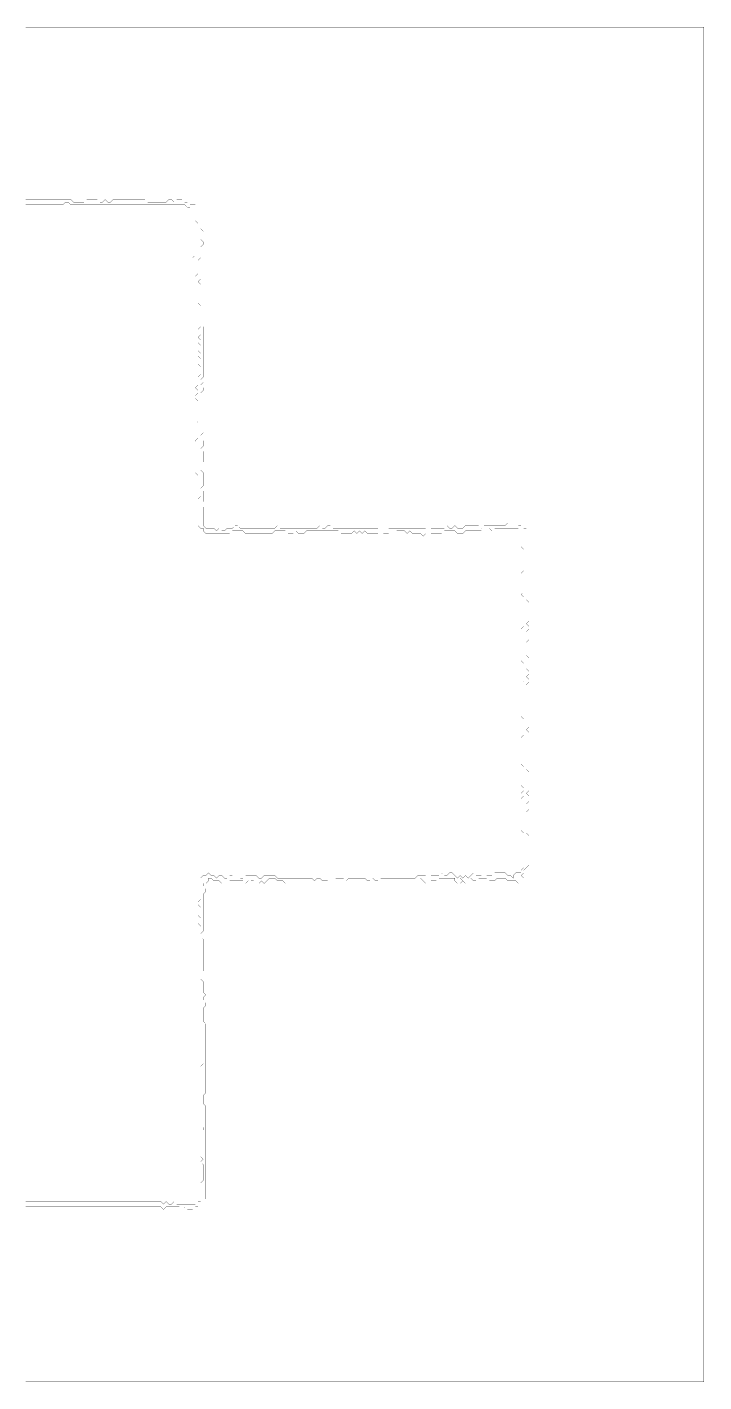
# Model space of a CAD drawing. Header units: metres. Extents: x 0 to 4970, y -4970 to 0.
# Drawn here: x 2485 to 4970, y -4970 to 0 of the extents above; entities that cross this region are included whole.
import ezdxf

# ---------------------------------------------------------------- set-up
doc = ezdxf.new("R2010")
doc.units = ezdxf.units.M
doc.layers.add('conductor', color=1, linetype='Continuous')
doc.layers.add('substrate', color=5, linetype='Continuous')

msp = doc.modelspace()

# ---------------------------------------------------------------- linework, layer by layer
at = {"layer": 'conductor', "const_width": 0.5}
msp.add_lwpolyline([(2479.8, -4308), (2489.5, -4308), (2499.2, -4308), (2508.9, -4308), (2518.7, -4308), (2528.4, -4308), (2538.1, -4308), (2547.8, -4308), (2557.6, -4308), (2567.3, -4308), (2577, -4308), (2586.7, -4308), (2596.5, -4308), (2606.2, -4308), (2615.9, -4308), (2625.6, -4308), (2635.4, -4308), (2645.1, -4308), (2654.8, -4308), (2664.5, -4308), (2674.3, -4308), (2684, -4308), (2693.7, -4308), (2703.4, -4308), (2713.2, -4308), (2722.9, -4308), (2732.6, -4308), (2742.3, -4308), (2752.1, -4308), (2761.8, -4308), (2771.5, -4308), (2781.2, -4308), (2791, -4308), (2800.7, -4308), (2810.4, -4308), (2820.1, -4308), (2829.9, -4308), (2839.6, -4308), (2849.3, -4308), (2859, -4308), (2868.8, -4308), (2878.5, -4308), (2888.2, -4308), (2897.9, -4308), (2907.7, -4308), (2917.4, -4308), (2927.1, -4308), (2936.8, -4308), (2946.6, -4308), (2956.3, -4308), (2966, -4308), (2975.7, -4308), (2985.5, -4317.7), (2995.2, -4308), (3004.9, -4317.7), (3014.6, -4317.7), (3024.4, -4308), (3034.1, -4317.7), (3043.8, -4317.7), (3053.5, -4317.7), (3063.3, -4317.7), (3073, -4317.7), (3082.7, -4317.7), (3092.4, -4317.7), (3102.2, -4317.7), (3111.9, -4308), (3121.6, -4308), (3121.6, -4298.3), (3121.6, -4288.6), (3121.6, -4278.8), (3121.6, -4269.1), (3121.6, -4259.4), (3121.6, -4249.7), (3121.6, -4239.9), (3131.3, -4230.2), (3131.3, -4220.5), (3131.3, -4210.8), (3131.3, -4201), (3131.3, -4191.3), (3131.3, -4181.6), (3131.3, -4171.9), (3121.6, -4162.1), (3131.3, -4152.4), (3121.6, -4142.7), (3121.6, -4133), (3121.6, -4123.2), (3121.6, -4113.5), (3121.6, -4103.8), (3121.6, -4094.1), (3121.6, -4084.3), (3121.6, -4074.6), (3121.6, -4064.9), (3121.6, -4055.2), (3131.3, -4045.4), (3131.3, -4035.7), (3121.6, -4026), (3121.6, -4016.3), (3121.6, -4006.5), (3121.6, -3996.8), (3121.6, -3987.1), (3121.6, -3977.4), (3121.6, -3967.6), (3121.6, -3957.9), (3121.6, -3948.2), (3121.6, -3938.5), (3121.6, -3928.7), (3121.6, -3919), (3121.6, -3909.3), (3121.6, -3899.6), (3121.6, -3889.8), (3121.6, -3880.1), (3121.6, -3870.4), (3121.6, -3860.7), (3121.6, -3850.9), (3121.6, -3841.2), (3121.6, -3831.5), (3121.6, -3821.8), (3121.6, -3812), (3131.3, -3802.3), (3121.6, -3792.6), (3121.6, -3782.9), (3121.6, -3773.1), (3121.6, -3763.4), (3121.6, -3753.7), (3121.6, -3744), (3121.6, -3734.2), (3121.6, -3724.5), (3121.6, -3714.8), (3121.6, -3705.1), (3121.6, -3695.4), (3121.6, -3685.6), (3121.6, -3675.9), (3121.6, -3666.2), (3121.6, -3656.5), (3121.6, -3646.7), (3121.6, -3637), (3121.6, -3627.3), (3121.6, -3617.6), (3121.6, -3607.8), (3121.6, -3598.1), (3121.6, -3588.4), (3121.6, -3578.7), (3121.6, -3568.9), (3121.6, -3559.2), (3121.6, -3549.5), (3111.9, -3539.8), (3111.9, -3530), (3111.9, -3520.3), (3111.9, -3510.6), (3111.9, -3500.9), (3111.9, -3491.1), (3111.9, -3481.4), (3111.9, -3471.7), (3111.9, -3462), (3111.9, -3452.2), (3111.9, -3442.5), (3111.9, -3432.8), (3111.9, -3423.1), (3111.9, -3413.3), (3111.9, -3403.6), (3111.9, -3393.9), (3111.9, -3384.2), (3111.9, -3374.4), (3111.9, -3364.7), (3111.9, -3355), (3111.9, -3345.3), (3111.9, -3335.5), (3111.9, -3325.8), (3111.9, -3316.1), (3111.9, -3306.4), (3121.6, -3296.6), (3111.9, -3286.9), (3121.6, -3277.2), (3121.6, -3267.5), (3111.9, -3257.7), (3121.6, -3248), (3121.6, -3238.3), (3121.6, -3228.6), (3111.9, -3218.8), (3111.9, -3209.1), (3121.6, -3199.4), (3121.6, -3189.7), (3121.6, -3179.9), (3121.6, -3170.2), (3121.6, -3160.5), (3121.6, -3150.8), (3121.6, -3141), (3121.6, -3131.3), (3121.6, -3121.6), (3131.3, -3111.9), (3141, -3111.9), (3150.8, -3102.2), (3160.5, -3111.9), (3170.2, -3111.9), (3179.9, -3121.6), (3189.7, -3111.9), (3199.4, -3111.9), (3209.1, -3121.6), (3218.8, -3121.6), (3228.6, -3111.9), (3238.3, -3111.9), (3248, -3121.6), (3257.7, -3111.9), (3267.5, -3121.6), (3277.2, -3121.6), (3286.9, -3111.9), (3296.6, -3111.9), (3306.4, -3111.9), (3316.1, -3111.9), (3325.8, -3111.9), (3335.5, -3121.6), (3345.3, -3121.6), (3355, -3111.9), (3364.7, -3111.9), (3374.4, -3111.9), (3384.2, -3111.9), (3393.9, -3111.9), (3403.6, -3121.6), (3413.3, -3121.6), (3423.1, -3121.6), (3432.8, -3121.6), (3442.5, -3121.6), (3452.2, -3121.6), (3462, -3121.6), (3471.7, -3121.6), (3481.4, -3121.6), (3491.1, -3121.6), (3500.9, -3121.6), (3510.6, -3121.6), (3520.3, -3121.6), (3530, -3121.6), (3539.8, -3131.3), (3549.5, -3121.6), (3559.2, -3121.6), (3568.9, -3131.3), (3578.7, -3131.3), (3588.4, -3131.3), (3598.1, -3121.6), (3607.8, -3111.9), (3617.6, -3121.6), (3627.3, -3121.6), (3637, -3121.6), (3646.7, -3121.6), (3656.5, -3131.3), (3666.2, -3121.6), (3675.9, -3121.6), (3685.6, -3121.6), (3695.4, -3121.6), (3705.1, -3121.6), (3714.8, -3121.6), (3724.5, -3121.6), (3734.2, -3131.3), (3744, -3131.3), (3753.7, -3121.6), (3763.4, -3131.3), (3773.1, -3131.3), (3782.9, -3121.6), (3792.6, -3121.6), (3802.3, -3121.6), (3812, -3121.6), (3821.8, -3121.6), (3831.5, -3121.6), (3841.2, -3121.6), (3850.9, -3121.6), (3860.7, -3121.6), (3870.4, -3121.6), (3880.1, -3121.6), (3889.8, -3121.6), (3899.6, -3121.6), (3909.3, -3121.6), (3919, -3111.9), (3928.7, -3111.9), (3938.5, -3111.9), (3948.2, -3111.9), (3957.9, -3121.6), (3967.6, -3111.9), (3977.4, -3111.9), (3987.1, -3111.9), (3996.8, -3111.9), (4006.5, -3102.2), (4016.3, -3111.9), (4026, -3111.9), (4035.7, -3102.2), (4045.4, -3102.2), (4055.2, -3111.9), (4064.9, -3121.6), (4074.6, -3111.9), (4084.3, -3121.6), (4094.1, -3111.9), (4103.8, -3121.6), (4113.5, -3111.9), (4123.2, -3102.2), (4133, -3111.9), (4142.7, -3111.9), (4152.4, -3111.9), (4162.1, -3102.2), (4171.9, -3111.9), (4181.6, -3111.9), (4191.3, -3111.9), (4201, -3102.2), (4210.8, -3102.2), (4220.5, -3102.2), (4230.2, -3102.2), (4239.9, -3102.2), (4249.7, -3111.9), (4259.4, -3111.9), (4269.1, -3121.6), (4269.1, -3111.9), (4278.8, -3102.2), (4288.6, -3102.2), (4298.3, -3102.2), (4298.3, -3092.4), (4308, -3082.7), (4308, -3073), (4308, -3063.3), (4308, -3053.5), (4308, -3043.8), (4308, -3034.1), (4308, -3024.4), (4308, -3014.6), (4308, -3004.9), (4308, -2995.2), (4308, -2985.5), (4308, -2975.7), (4308, -2966), (4308, -2956.3), (4298.3, -2946.6), (4298.3, -2936.8), (4298.3, -2927.1), (4308, -2917.4), (4308, -2907.7), (4308, -2897.9), (4308, -2888.2), (4308, -2878.5), (4298.3, -2868.8), (4298.3, -2859), (4298.3, -2849.3), (4298.3, -2839.6), (4298.3, -2829.9), (4308, -2820.1), (4298.3, -2810.4), (4308, -2800.7), (4308, -2791), (4298.3, -2781.2), (4308, -2771.5), (4308, -2761.8), (4308, -2752.1), (4308, -2742.3), (4308, -2732.6), (4308, -2722.9), (4308, -2713.2), (4298.3, -2703.4), (4308, -2693.7), (4308, -2684), (4308, -2674.3), (4308, -2664.5), (4308, -2654.8), (4308, -2645.1), (4308, -2635.4), (4308, -2625.6), (4298.3, -2615.9), (4298.3, -2606.2), (4308, -2596.5), (4308, -2586.7), (4308, -2577), (4308, -2567.3), (4308, -2557.6), (4308, -2547.8), (4308, -2538.1), (4298.3, -2528.4), (4308, -2518.7), (4308, -2508.9), (4308, -2499.2), (4308, -2489.5), (4308, -2479.8), (4308, -2470.1), (4308, -2460.3), (4308, -2450.6), (4308, -2440.9), (4308, -2431.2), (4308, -2421.4), (4308, -2411.7), (4308, -2402), (4298.3, -2392.3), (4298.3, -2382.5), (4298.3, -2372.8), (4298.3, -2363.1), (4308, -2353.4), (4308, -2343.6), (4308, -2333.9), (4298.3, -2324.2), (4298.3, -2314.5), (4298.3, -2304.7), (4298.3, -2295), (4308, -2285.3), (4308, -2275.6), (4308, -2265.8), (4308, -2256.1), (4308, -2246.4), (4308, -2236.7), (4298.3, -2226.9), (4298.3, -2217.2), (4298.3, -2207.5), (4308, -2197.8), (4308, -2188), (4308, -2178.3), (4308, -2168.6), (4308, -2158.9), (4308, -2149.1), (4308, -2139.4), (4308, -2129.7), (4308, -2120), (4308, -2110.2), (4308, -2100.5), (4308, -2090.8), (4298.3, -2081.1), (4308, -2071.3), (4308, -2061.6), (4308, -2051.9), (4308, -2042.2), (4308, -2032.4), (4308, -2022.7), (4308, -2013), (4298.3, -2003.3), (4308, -1993.5), (4308, -1983.8), (4308, -1974.1), (4308, -1964.4), (4308, -1954.6), (4308, -1944.9), (4308, -1935.2), (4308, -1925.5), (4308, -1915.7), (4298.3, -1906), (4308, -1896.3), (4317.7, -1886.6), (4317.7, -1876.8), (4317.7, -1867.1), (4308, -1857.4), (4298.3, -1847.7), (4288.6, -1838), (4278.8, -1838), (4269.1, -1838), (4259.4, -1838), (4249.7, -1838), (4239.9, -1838), (4230.2, -1838), (4220.5, -1838), (4210.8, -1838), (4201, -1838), (4191.3, -1847.7), (4181.6, -1838), (4171.9, -1847.7), (4162.1, -1838), (4152.4, -1847.7), (4142.7, -1847.7), (4133, -1847.7), (4123.2, -1847.7), (4113.5, -1847.7), (4103.8, -1847.7), (4094.1, -1847.7), (4084.3, -1857.4), (4074.6, -1857.4), (4064.9, -1857.4), (4055.2, -1847.7), (4045.4, -1847.7), (4035.7, -1847.7), (4026, -1847.7), (4016.3, -1847.7), (4006.5, -1857.4), (3996.8, -1857.4), (3987.1, -1857.4), (3977.4, -1857.4), (3967.6, -1857.4), (3957.9, -1867.1), (3948.2, -1857.4), (3938.5, -1867.1), (3928.7, -1857.4), (3919, -1857.4), (3909.3, -1857.4), (3899.6, -1857.4), (3889.8, -1847.7), (3880.1, -1857.4), (3870.4, -1847.7), (3860.7, -1847.7), (3850.9, -1847.7), (3841.2, -1847.7), (3831.5, -1857.4), (3821.8, -1847.7), (3812, -1857.4), (3802.3, -1857.4), (3792.6, -1857.4), (3782.9, -1867.1), (3773.1, -1857.4), (3763.4, -1857.4), (3753.7, -1857.4), (3744, -1857.4), (3734.2, -1857.4), (3724.5, -1847.7), (3714.8, -1857.4), (3705.1, -1847.7), (3695.4, -1857.4), (3685.6, -1847.7), (3675.9, -1857.4), (3666.2, -1857.4), (3656.5, -1857.4), (3646.7, -1857.4), (3637, -1857.4), (3627.3, -1847.7), (3617.6, -1847.7), (3607.8, -1847.7), (3598.1, -1847.7), (3588.4, -1847.7), (3578.7, -1847.7), (3568.9, -1847.7), (3559.2, -1847.7), (3549.5, -1847.7), (3539.8, -1847.7), (3530, -1847.7), (3520.3, -1847.7), (3510.6, -1847.7), (3500.9, -1857.4), (3491.1, -1857.4), (3481.4, -1857.4), (3471.7, -1847.7), (3462, -1857.4), (3452.2, -1857.4), (3442.5, -1857.4), (3432.8, -1847.7), (3423.1, -1847.7), (3413.3, -1847.7), (3403.6, -1847.7), (3393.9, -1847.7), (3384.2, -1857.4), (3374.4, -1857.4), (3364.7, -1857.4), (3355, -1857.4), (3345.3, -1857.4), (3335.5, -1857.4), (3325.8, -1857.4), (3316.1, -1857.4), (3306.4, -1857.4), (3296.6, -1857.4), (3286.9, -1857.4), (3277.2, -1847.7), (3267.5, -1847.7), (3257.7, -1847.7), (3248, -1847.7), (3238.3, -1847.7), (3228.6, -1857.4), (3218.8, -1857.4), (3209.1, -1857.4), (3199.4, -1857.4), (3189.7, -1857.4), (3179.9, -1857.4), (3170.2, -1857.4), (3160.5, -1857.4), (3150.8, -1857.4), (3141, -1857.4), (3131.3, -1847.7), (3131.3, -1838), (3121.6, -1838), (3111.9, -1828.2), (3111.9, -1818.5), (3111.9, -1808.8), (3111.9, -1799.1), (3111.9, -1789.3), (3121.6, -1779.6), (3121.6, -1769.9), (3121.6, -1760.2), (3121.6, -1750.4), (3121.6, -1740.7), (3111.9, -1731), (3121.6, -1721.3), (3111.9, -1711.5), (3111.9, -1701.8), (3111.9, -1692.1), (3111.9, -1682.4), (3111.9, -1672.6), (3111.9, -1662.9), (3111.9, -1653.2), (3111.9, -1643.5), (3102.2, -1633.7), (3102.2, -1624), (3102.2, -1614.3), (3102.2, -1604.6), (3111.9, -1594.8), (3111.9, -1585.1), (3111.9, -1575.4), (3111.9, -1565.7), (3111.9, -1555.9), (3111.9, -1546.2), (3111.9, -1536.5), (3111.9, -1526.8), (3102.2, -1517), (3111.9, -1507.3), (3111.9, -1497.6), (3111.9, -1487.9), (3111.9, -1478.1), (3111.9, -1468.4), (3111.9, -1458.7), (3111.9, -1449), (3102.2, -1439.2), (3111.9, -1429.5), (3111.9, -1419.8), (3111.9, -1410.1), (3111.9, -1400.3), (3111.9, -1390.6), (3111.9, -1380.9), (3111.9, -1371.2), (3102.2, -1361.4), (3102.2, -1351.7), (3111.9, -1342), (3111.9, -1332.3), (3102.2, -1322.5), (3111.9, -1312.8), (3111.9, -1303.1), (3111.9, -1293.4), (3111.9, -1283.6), (3121.6, -1273.9), (3121.6, -1264.2), (3121.6, -1254.5), (3121.6, -1244.8), (3111.9, -1235), (3121.6, -1225.3), (3121.6, -1215.6), (3111.9, -1205.9), (3121.6, -1196.1), (3111.9, -1186.4), (3111.9, -1176.7), (3121.6, -1167), (3111.9, -1157.2), (3121.6, -1147.5), (3111.9, -1137.8), (3121.6, -1128.1), (3121.6, -1118.3), (3111.9, -1108.6), (3121.6, -1098.9), (3111.9, -1089.2), (3111.9, -1079.4), (3111.9, -1069.7), (3111.9, -1060), (3102.2, -1050.3), (3102.2, -1040.5), (3102.2, -1030.8), (3102.2, -1021.1), (3102.2, -1011.4), (3102.2, -1001.6), (3102.2, -991.9), (3102.2, -982.2), (3102.2, -972.5), (3102.2, -962.7), (3102.2, -953), (3102.2, -943.3), (3102.2, -933.6), (3102.2, -923.8), (3102.2, -914.1), (3111.9, -904.4), (3102.2, -894.7), (3102.2, -884.9), (3102.2, -875.2), (3102.2, -865.5), (3102.2, -855.8), (3092.4, -846), (3102.2, -836.3), (3102.2, -826.6), (3102.2, -816.9), (3102.2, -807.1), (3111.9, -797.4), (3111.9, -787.7), (3111.9, -778), (3111.9, -768.2), (3111.9, -758.5), (3111.9, -748.8), (3111.9, -739.1), (3111.9, -729.3), (3111.9, -719.6), (3102.2, -709.9), (3102.2, -700.2), (3102.2, -690.4), (3102.2, -680.7), (3102.2, -671), (3092.4, -671), (3082.7, -661.3), (3073, -661.3), (3063.3, -651.5), (3053.5, -651.5), (3043.8, -651.5), (3034.1, -651.5), (3024.4, -651.5), (3014.6, -651.5), (3004.9, -651.5), (2995.2, -651.5), (2985.5, -651.5), (2975.7, -651.5), (2966, -651.5), (2956.3, -651.5), (2946.6, -651.5), (2936.8, -651.5), (2927.1, -651.5), (2917.4, -651.5), (2907.7, -651.5), (2897.9, -651.5), (2888.2, -651.5), (2878.5, -651.5), (2868.8, -651.5), (2859, -651.5), (2849.3, -651.5), (2839.6, -651.5), (2829.9, -651.5), (2820.1, -651.5), (2810.4, -651.5), (2800.7, -651.5), (2791, -651.5), (2781.2, -651.5), (2771.5, -651.5), (2761.8, -651.5), (2752.1, -651.5), (2742.3, -651.5), (2732.6, -651.5), (2722.9, -651.5), (2713.2, -651.5), (2703.4, -651.5), (2693.7, -651.5), (2684, -651.5), (2674.3, -651.5), (2664.5, -651.5), (2654.8, -651.5), (2645.1, -651.5), (2635.4, -641.8), (2625.6, -641.8), (2615.9, -651.5), (2606.2, -651.5), (2596.5, -651.5), (2586.7, -651.5), (2577, -651.5), (2567.3, -651.5), (2557.6, -651.5), (2547.8, -651.5), (2538.1, -651.5), (2528.4, -651.5), (2518.7, -651.5), (2508.9, -651.5), (2499.2, -651.5), (2489.5, -651.5), (2479.8, -651.5)], dxfattribs=at)
at = {"layer": 'substrate', "const_width": 0.5}
for points in [[(2479.8, -4969.3), (2489.5, -4969.3), (2499.2, -4969.3), (2508.9, -4969.3), (2518.7, -4969.3), (2528.4, -4969.3), (2538.1, -4969.3), (2547.8, -4969.3), (2557.6, -4969.3), (2567.3, -4969.3), (2577, -4969.3), (2586.7, -4969.3), (2596.5, -4969.3), (2606.2, -4969.3), (2615.9, -4969.3), (2625.6, -4969.3), (2635.4, -4969.3), (2645.1, -4969.3), (2654.8, -4969.3), (2664.5, -4969.3), (2674.3, -4969.3), (2684, -4969.3), (2693.7, -4969.3), (2703.4, -4969.3), (2713.2, -4969.3), (2722.9, -4969.3), (2732.6, -4969.3), (2742.3, -4969.3), (2752.1, -4969.3), (2761.8, -4969.3), (2771.5, -4969.3), (2781.2, -4969.3), (2791, -4969.3), (2800.7, -4969.3), (2810.4, -4969.3), (2820.1, -4969.3), (2829.9, -4969.3), (2839.6, -4969.3), (2849.3, -4969.3), (2859, -4969.3), (2868.8, -4969.3), (2878.5, -4969.3), (2888.2, -4969.3), (2897.9, -4969.3), (2907.7, -4969.3), (2917.4, -4969.3), (2927.1, -4969.3), (2936.8, -4969.3), (2946.6, -4969.3), (2956.3, -4969.3), (2966, -4969.3), (2975.7, -4969.3), (2985.5, -4969.3), (2995.2, -4969.3), (3004.9, -4969.3), (3014.6, -4969.3), (3024.4, -4969.3), (3034.1, -4969.3), (3043.8, -4969.3), (3053.5, -4969.3), (3063.3, -4969.3), (3073, -4969.3), (3082.7, -4969.3), (3092.4, -4969.3), (3102.2, -4969.3), (3111.9, -4969.3), (3121.6, -4969.3), (3131.3, -4969.3), (3141, -4969.3), (3150.8, -4969.3), (3160.5, -4969.3), (3170.2, -4969.3), (3179.9, -4969.3), (3189.7, -4969.3), (3199.4, -4969.3), (3209.1, -4969.3), (3218.8, -4969.3), (3228.6, -4969.3), (3238.3, -4969.3), (3248, -4969.3), (3257.7, -4969.3), (3267.5, -4969.3), (3277.2, -4969.3), (3286.9, -4969.3), (3296.6, -4969.3), (3306.4, -4969.3), (3316.1, -4969.3), (3325.8, -4969.3), (3335.5, -4969.3), (3345.3, -4969.3), (3355, -4969.3), (3364.7, -4969.3), (3374.4, -4969.3), (3384.2, -4969.3), (3393.9, -4969.3), (3403.6, -4969.3), (3413.3, -4969.3), (3423.1, -4969.3), (3432.8, -4969.3), (3442.5, -4969.3), (3452.2, -4969.3), (3462, -4969.3), (3471.7, -4969.3), (3481.4, -4969.3), (3491.1, -4969.3), (3500.9, -4969.3), (3510.6, -4969.3), (3520.3, -4969.3), (3530, -4969.3), (3539.8, -4969.3), (3549.5, -4969.3), (3559.2, -4969.3), (3568.9, -4969.3), (3578.7, -4969.3), (3588.4, -4969.3), (3598.1, -4969.3), (3607.8, -4969.3), (3617.6, -4969.3), (3627.3, -4969.3), (3637, -4969.3), (3646.7, -4969.3), (3656.5, -4969.3), (3666.2, -4969.3), (3675.9, -4969.3), (3685.6, -4969.3), (3695.4, -4969.3), (3705.1, -4969.3), (3714.8, -4969.3), (3724.5, -4969.3), (3734.2, -4969.3), (3744, -4969.3), (3753.7, -4969.3), (3763.4, -4969.3), (3773.1, -4969.3), (3782.9, -4969.3), (3792.6, -4969.3), (3802.3, -4969.3), (3812, -4969.3), (3821.8, -4969.3), (3831.5, -4969.3), (3841.2, -4969.3), (3850.9, -4969.3), (3860.7, -4969.3), (3870.4, -4969.3), (3880.1, -4969.3), (3889.8, -4969.3), (3899.6, -4969.3), (3909.3, -4969.3), (3919, -4969.3), (3928.7, -4969.3), (3938.5, -4969.3), (3948.2, -4969.3), (3957.9, -4969.3), (3967.6, -4969.3), (3977.4, -4969.3), (3987.1, -4969.3), (3996.8, -4969.3), (4006.5, -4969.3), (4016.3, -4969.3), (4026, -4969.3), (4035.7, -4969.3), (4045.4, -4969.3), (4055.2, -4969.3), (4064.9, -4969.3), (4074.6, -4969.3), (4084.3, -4969.3), (4094.1, -4969.3), (4103.8, -4969.3), (4113.5, -4969.3), (4123.2, -4969.3), (4133, -4969.3), (4142.7, -4969.3), (4152.4, -4969.3), (4162.1, -4969.3), (4171.9, -4969.3), (4181.6, -4969.3), (4191.3, -4969.3), (4201, -4969.3), (4210.8, -4969.3), (4220.5, -4969.3), (4230.2, -4969.3), (4239.9, -4969.3), (4249.7, -4969.3), (4259.4, -4969.3), (4269.1, -4969.3), (4278.8, -4969.3), (4288.6, -4969.3), (4298.3, -4969.3), (4308, -4969.3), (4317.7, -4969.3), (4327.5, -4969.3), (4337.2, -4969.3), (4346.9, -4969.3), (4356.6, -4969.3), (4366.3, -4969.3), (4376.1, -4969.3), (4385.8, -4969.3), (4395.5, -4969.3), (4405.2, -4969.3), (4415, -4969.3), (4424.7, -4969.3), (4434.4, -4969.3), (4444.1, -4969.3), (4453.9, -4969.3), (4463.6, -4969.3), (4473.3, -4969.3), (4483, -4969.3), (4492.8, -4969.3), (4502.5, -4969.3), (4512.2, -4969.3), (4521.9, -4969.3), (4531.7, -4969.3), (4541.4, -4969.3), (4551.1, -4969.3), (4560.8, -4969.3), (4570.6, -4969.3), (4580.3, -4969.3), (4590, -4969.3), (4599.7, -4969.3), (4609.5, -4969.3), (4619.2, -4969.3), (4628.9, -4969.3), (4638.6, -4969.3), (4648.4, -4969.3), (4658.1, -4969.3), (4667.8, -4969.3), (4677.5, -4969.3), (4687.3, -4969.3), (4697, -4969.3), (4706.7, -4969.3), (4716.4, -4969.3), (4726.2, -4969.3), (4735.9, -4969.3), (4745.6, -4969.3), (4755.3, -4969.3), (4765.1, -4969.3), (4774.8, -4969.3), (4784.5, -4969.3), (4794.2, -4969.3), (4804, -4969.3), (4813.7, -4969.3), (4823.4, -4969.3), (4833.1, -4969.3), (4842.9, -4969.3), (4852.6, -4969.3), (4862.3, -4969.3), (4872, -4969.3), (4881.8, -4969.3), (4891.5, -4969.3), (4901.2, -4969.3), (4910.9, -4969.3), (4920.7, -4969.3), (4930.4, -4969.3), (4940.1, -4969.3), (4949.8, -4969.3), (4959.6, -4969.3), (4969.3, -4969.3), (4969.3, -4959.6), (4969.3, -4949.8), (4969.3, -4940.1), (4969.3, -4930.4), (4969.3, -4920.7), (4969.3, -4910.9), (4969.3, -4901.2), (4969.3, -4891.5), (4969.3, -4881.8), (4969.3, -4872), (4969.3, -4862.3), (4969.3, -4852.6), (4969.3, -4842.9), (4969.3, -4833.1), (4969.3, -4823.4), (4969.3, -4813.7), (4969.3, -4804), (4969.3, -4794.2), (4969.3, -4784.5), (4969.3, -4774.8), (4969.3, -4765.1), (4969.3, -4755.3), (4969.3, -4745.6), (4969.3, -4735.9), (4969.3, -4726.2), (4969.3, -4716.4), (4969.3, -4706.7), (4969.3, -4697), (4969.3, -4687.3), (4969.3, -4677.5), (4969.3, -4667.8), (4969.3, -4658.1), (4969.3, -4648.4), (4969.3, -4638.6), (4969.3, -4628.9), (4969.3, -4619.2), (4969.3, -4609.5), (4969.3, -4599.7), (4969.3, -4590), (4969.3, -4580.3), (4969.3, -4570.6), (4969.3, -4560.8), (4969.3, -4551.1), (4969.3, -4541.4), (4969.3, -4531.7), (4969.3, -4521.9), (4969.3, -4512.2), (4969.3, -4502.5), (4969.3, -4492.8), (4969.3, -4483), (4969.3, -4473.3), (4969.3, -4463.6), (4969.3, -4453.9), (4969.3, -4444.1), (4969.3, -4434.4), (4969.3, -4424.7), (4969.3, -4415), (4969.3, -4405.2), (4969.3, -4395.5), (4969.3, -4385.8), (4969.3, -4376.1), (4969.3, -4366.3), (4969.3, -4356.6), (4969.3, -4346.9), (4969.3, -4337.2), (4969.3, -4327.5), (4969.3, -4317.7), (4969.3, -4308), (4969.3, -4298.3), (4969.3, -4288.6), (4969.3, -4278.8), (4969.3, -4269.1), (4969.3, -4259.4), (4969.3, -4249.7), (4969.3, -4239.9), (4969.3, -4230.2), (4969.3, -4220.5), (4969.3, -4210.8), (4969.3, -4201), (4969.3, -4191.3), (4969.3, -4181.6), (4969.3, -4171.9), (4969.3, -4162.1), (4969.3, -4152.4), (4969.3, -4142.7), (4969.3, -4133), (4969.3, -4123.2), (4969.3, -4113.5), (4969.3, -4103.8), (4969.3, -4094.1), (4969.3, -4084.3), (4969.3, -4074.6), (4969.3, -4064.9), (4969.3, -4055.2), (4969.3, -4045.4), (4969.3, -4035.7), (4969.3, -4026), (4969.3, -4016.3), (4969.3, -4006.5), (4969.3, -3996.8), (4969.3, -3987.1), (4969.3, -3977.4), (4969.3, -3967.6), (4969.3, -3957.9), (4969.3, -3948.2), (4969.3, -3938.5), (4969.3, -3928.7), (4969.3, -3919), (4969.3, -3909.3), (4969.3, -3899.6), (4969.3, -3889.8), (4969.3, -3880.1), (4969.3, -3870.4), (4969.3, -3860.7), (4969.3, -3850.9), (4969.3, -3841.2), (4969.3, -3831.5), (4969.3, -3821.8), (4969.3, -3812), (4969.3, -3802.3), (4969.3, -3792.6), (4969.3, -3782.9), (4969.3, -3773.1), (4969.3, -3763.4), (4969.3, -3753.7), (4969.3, -3744), (4969.3, -3734.2), (4969.3, -3724.5), (4969.3, -3714.8), (4969.3, -3705.1), (4969.3, -3695.4), (4969.3, -3685.6), (4969.3, -3675.9), (4969.3, -3666.2), (4969.3, -3656.5), (4969.3, -3646.7), (4969.3, -3637), (4969.3, -3627.3), (4969.3, -3617.6), (4969.3, -3607.8), (4969.3, -3598.1), (4969.3, -3588.4), (4969.3, -3578.7), (4969.3, -3568.9), (4969.3, -3559.2), (4969.3, -3549.5), (4969.3, -3539.8), (4969.3, -3530), (4969.3, -3520.3), (4969.3, -3510.6), (4969.3, -3500.9), (4969.3, -3491.1), (4969.3, -3481.4), (4969.3, -3471.7), (4969.3, -3462), (4969.3, -3452.2), (4969.3, -3442.5), (4969.3, -3432.8), (4969.3, -3423.1), (4969.3, -3413.3), (4969.3, -3403.6), (4969.3, -3393.9), (4969.3, -3384.2), (4969.3, -3374.4), (4969.3, -3364.7), (4969.3, -3355), (4969.3, -3345.3), (4969.3, -3335.5), (4969.3, -3325.8), (4969.3, -3316.1), (4969.3, -3306.4), (4969.3, -3296.6), (4969.3, -3286.9), (4969.3, -3277.2), (4969.3, -3267.5), (4969.3, -3257.7), (4969.3, -3248), (4969.3, -3238.3), (4969.3, -3228.6), (4969.3, -3218.8), (4969.3, -3209.1), (4969.3, -3199.4), (4969.3, -3189.7), (4969.3, -3179.9), (4969.3, -3170.2), (4969.3, -3160.5), (4969.3, -3150.8), (4969.3, -3141), (4969.3, -3131.3), (4969.3, -3121.6), (4969.3, -3111.9), (4969.3, -3102.2), (4969.3, -3092.4), (4969.3, -3082.7), (4969.3, -3073), (4969.3, -3063.3), (4969.3, -3053.5), (4969.3, -3043.8), (4969.3, -3034.1), (4969.3, -3024.4), (4969.3, -3014.6), (4969.3, -3004.9), (4969.3, -2995.2), (4969.3, -2985.5), (4969.3, -2975.7), (4969.3, -2966), (4969.3, -2956.3), (4969.3, -2946.6), (4969.3, -2936.8), (4969.3, -2927.1), (4969.3, -2917.4), (4969.3, -2907.7), (4969.3, -2897.9), (4969.3, -2888.2), (4969.3, -2878.5), (4969.3, -2868.8), (4969.3, -2859), (4969.3, -2849.3), (4969.3, -2839.6), (4969.3, -2829.9), (4969.3, -2820.1), (4969.3, -2810.4), (4969.3, -2800.7), (4969.3, -2791), (4969.3, -2781.2), (4969.3, -2771.5), (4969.3, -2761.8), (4969.3, -2752.1), (4969.3, -2742.3), (4969.3, -2732.6), (4969.3, -2722.9), (4969.3, -2713.2), (4969.3, -2703.4), (4969.3, -2693.7), (4969.3, -2684), (4969.3, -2674.3), (4969.3, -2664.5), (4969.3, -2654.8), (4969.3, -2645.1), (4969.3, -2635.4), (4969.3, -2625.6), (4969.3, -2615.9), (4969.3, -2606.2), (4969.3, -2596.5), (4969.3, -2586.7), (4969.3, -2577), (4969.3, -2567.3), (4969.3, -2557.6), (4969.3, -2547.8), (4969.3, -2538.1), (4969.3, -2528.4), (4969.3, -2518.7), (4969.3, -2508.9), (4969.3, -2499.2), (4969.3, -2489.5), (4969.3, -2479.8), (4969.3, -2470.1), (4969.3, -2460.3), (4969.3, -2450.6), (4969.3, -2440.9), (4969.3, -2431.2), (4969.3, -2421.4), (4969.3, -2411.7), (4969.3, -2402), (4969.3, -2392.3), (4969.3, -2382.5), (4969.3, -2372.8), (4969.3, -2363.1), (4969.3, -2353.4), (4969.3, -2343.6), (4969.3, -2333.9), (4969.3, -2324.2), (4969.3, -2314.5), (4969.3, -2304.7), (4969.3, -2295), (4969.3, -2285.3), (4969.3, -2275.6), (4969.3, -2265.8), (4969.3, -2256.1), (4969.3, -2246.4), (4969.3, -2236.7), (4969.3, -2226.9), (4969.3, -2217.2), (4969.3, -2207.5), (4969.3, -2197.8), (4969.3, -2188), (4969.3, -2178.3), (4969.3, -2168.6), (4969.3, -2158.9), (4969.3, -2149.1), (4969.3, -2139.4), (4969.3, -2129.7), (4969.3, -2120), (4969.3, -2110.2), (4969.3, -2100.5), (4969.3, -2090.8), (4969.3, -2081.1), (4969.3, -2071.3), (4969.3, -2061.6), (4969.3, -2051.9), (4969.3, -2042.2), (4969.3, -2032.4), (4969.3, -2022.7), (4969.3, -2013), (4969.3, -2003.3), (4969.3, -1993.5), (4969.3, -1983.8), (4969.3, -1974.1), (4969.3, -1964.4), (4969.3, -1954.6), (4969.3, -1944.9), (4969.3, -1935.2), (4969.3, -1925.5), (4969.3, -1915.7), (4969.3, -1906), (4969.3, -1896.3), (4969.3, -1886.6), (4969.3, -1876.8), (4969.3, -1867.1), (4969.3, -1857.4), (4969.3, -1847.7), (4969.3, -1838), (4969.3, -1828.2), (4969.3, -1818.5), (4969.3, -1808.8), (4969.3, -1799.1), (4969.3, -1789.3), (4969.3, -1779.6), (4969.3, -1769.9), (4969.3, -1760.2), (4969.3, -1750.4), (4969.3, -1740.7), (4969.3, -1731), (4969.3, -1721.3), (4969.3, -1711.5), (4969.3, -1701.8), (4969.3, -1692.1), (4969.3, -1682.4), (4969.3, -1672.6), (4969.3, -1662.9), (4969.3, -1653.2), (4969.3, -1643.5), (4969.3, -1633.7), (4969.3, -1624), (4969.3, -1614.3), (4969.3, -1604.6), (4969.3, -1594.8), (4969.3, -1585.1), (4969.3, -1575.4), (4969.3, -1565.7), (4969.3, -1555.9), (4969.3, -1546.2), (4969.3, -1536.5), (4969.3, -1526.8), (4969.3, -1517), (4969.3, -1507.3), (4969.3, -1497.6), (4969.3, -1487.9), (4969.3, -1478.1), (4969.3, -1468.4), (4969.3, -1458.7), (4969.3, -1449), (4969.3, -1439.2), (4969.3, -1429.5), (4969.3, -1419.8), (4969.3, -1410.1), (4969.3, -1400.3), (4969.3, -1390.6), (4969.3, -1380.9), (4969.3, -1371.2), (4969.3, -1361.4), (4969.3, -1351.7), (4969.3, -1342), (4969.3, -1332.3), (4969.3, -1322.5), (4969.3, -1312.8), (4969.3, -1303.1), (4969.3, -1293.4), (4969.3, -1283.6), (4969.3, -1273.9), (4969.3, -1264.2), (4969.3, -1254.5), (4969.3, -1244.8), (4969.3, -1235), (4969.3, -1225.3), (4969.3, -1215.6), (4969.3, -1205.9), (4969.3, -1196.1), (4969.3, -1186.4), (4969.3, -1176.7), (4969.3, -1167), (4969.3, -1157.2), (4969.3, -1147.5), (4969.3, -1137.8), (4969.3, -1128.1), (4969.3, -1118.3), (4969.3, -1108.6), (4969.3, -1098.9), (4969.3, -1089.2), (4969.3, -1079.4), (4969.3, -1069.7), (4969.3, -1060), (4969.3, -1050.3), (4969.3, -1040.5), (4969.3, -1030.8), (4969.3, -1021.1), (4969.3, -1011.4), (4969.3, -1001.6), (4969.3, -991.9), (4969.3, -982.2), (4969.3, -972.5), (4969.3, -962.7), (4969.3, -953), (4969.3, -943.3), (4969.3, -933.6), (4969.3, -923.8), (4969.3, -914.1), (4969.3, -904.4), (4969.3, -894.7), (4969.3, -884.9), (4969.3, -875.2), (4969.3, -865.5), (4969.3, -855.8), (4969.3, -846), (4969.3, -836.3), (4969.3, -826.6), (4969.3, -816.9), (4969.3, -807.1), (4969.3, -797.4), (4969.3, -787.7), (4969.3, -778), (4969.3, -768.2), (4969.3, -758.5), (4969.3, -748.8), (4969.3, -739.1), (4969.3, -729.3), (4969.3, -719.6), (4969.3, -709.9), (4969.3, -700.2), (4969.3, -690.4), (4969.3, -680.7), (4969.3, -671), (4969.3, -661.3), (4969.3, -651.5), (4969.3, -641.8), (4969.3, -632.1), (4969.3, -622.4), (4969.3, -612.7), (4969.3, -602.9), (4969.3, -593.2), (4969.3, -583.5), (4969.3, -573.8), (4969.3, -564), (4969.3, -554.3), (4969.3, -544.6), (4969.3, -534.9), (4969.3, -525.1), (4969.3, -515.4), (4969.3, -505.7), (4969.3, -496), (4969.3, -486.2), (4969.3, -476.5), (4969.3, -466.8), (4969.3, -457.1), (4969.3, -447.3), (4969.3, -437.6), (4969.3, -427.9), (4969.3, -418.2), (4969.3, -408.4), (4969.3, -398.7), (4969.3, -389), (4969.3, -379.3), (4969.3, -369.5), (4969.3, -359.8), (4969.3, -350.1), (4969.3, -340.4), (4969.3, -330.6), (4969.3, -320.9), (4969.3, -311.2), (4969.3, -301.5), (4969.3, -291.7), (4969.3, -282), (4969.3, -272.3), (4969.3, -262.6), (4969.3, -252.8), (4969.3, -243.1), (4969.3, -233.4), (4969.3, -223.7), (4969.3, -213.9), (4969.3, -204.2), (4969.3, -194.5), (4969.3, -184.8), (4969.3, -175), (4969.3, -165.3), (4969.3, -155.6), (4969.3, -145.9), (4969.3, -136.1), (4969.3, -126.4), (4969.3, -116.7), (4969.3, -107), (4969.3, -97.2), (4969.3, -87.5), (4969.3, -77.8), (4969.3, -68.1), (4969.3, -58.3), (4969.3, -48.6), (4969.3, -38.9), (4969.3, -29.2), (4969.3, -19.4), (4969.3, -9.7), (4969.3, 0), (4959.6, 0), (4949.8, 0), (4940.1, 0), (4930.4, 0), (4920.7, 0), (4910.9, 0), (4901.2, 0), (4891.5, 0), (4881.8, 0), (4872, 0), (4862.3, 0), (4852.6, 0), (4842.9, 0), (4833.1, 0), (4823.4, 0), (4813.7, 0), (4804, 0), (4794.2, 0), (4784.5, 0), (4774.8, 0), (4765.1, 0), (4755.3, 0), (4745.6, 0), (4735.9, 0), (4726.2, 0), (4716.4, 0), (4706.7, 0), (4697, 0), (4687.3, 0), (4677.5, 0), (4667.8, 0), (4658.1, 0), (4648.4, 0), (4638.6, 0), (4628.9, 0), (4619.2, 0), (4609.5, 0), (4599.7, 0), (4590, 0), (4580.3, 0), (4570.6, 0), (4560.8, 0), (4551.1, 0), (4541.4, 0), (4531.7, 0), (4521.9, 0), (4512.2, 0), (4502.5, 0), (4492.8, 0), (4483, 0), (4473.3, 0), (4463.6, 0), (4453.9, 0), (4444.1, 0), (4434.4, 0), (4424.7, 0), (4415, 0), (4405.2, 0), (4395.5, 0), (4385.8, 0), (4376.1, 0), (4366.3, 0), (4356.6, 0), (4346.9, 0), (4337.2, 0), (4327.5, 0), (4317.7, 0), (4308, 0), (4298.3, 0), (4288.6, 0), (4278.8, 0), (4269.1, 0), (4259.4, 0), (4249.7, 0), (4239.9, 0), (4230.2, 0), (4220.5, 0), (4210.8, 0), (4201, 0), (4191.3, 0), (4181.6, 0), (4171.9, 0), (4162.1, 0), (4152.4, 0), (4142.7, 0), (4133, 0), (4123.2, 0), (4113.5, 0), (4103.8, 0), (4094.1, 0), (4084.3, 0), (4074.6, 0), (4064.9, 0), (4055.2, 0), (4045.4, 0), (4035.7, 0), (4026, 0), (4016.3, 0), (4006.5, 0), (3996.8, 0), (3987.1, 0), (3977.4, 0), (3967.6, 0), (3957.9, 0), (3948.2, 0), (3938.5, 0), (3928.7, 0), (3919, 0), (3909.3, 0), (3899.6, 0), (3889.8, 0), (3880.1, 0), (3870.4, 0), (3860.7, 0), (3850.9, 0), (3841.2, 0), (3831.5, 0), (3821.8, 0), (3812, 0), (3802.3, 0), (3792.6, 0), (3782.9, 0), (3773.1, 0), (3763.4, 0), (3753.7, 0), (3744, 0), (3734.2, 0), (3724.5, 0), (3714.8, 0), (3705.1, 0), (3695.4, 0), (3685.6, 0), (3675.9, 0), (3666.2, 0), (3656.5, 0), (3646.7, 0), (3637, 0), (3627.3, 0), (3617.6, 0), (3607.8, 0), (3598.1, 0), (3588.4, 0), (3578.7, 0), (3568.9, 0), (3559.2, 0), (3549.5, 0), (3539.8, 0), (3530, 0), (3520.3, 0), (3510.6, 0), (3500.9, 0), (3491.1, 0), (3481.4, 0), (3471.7, 0), (3462, 0), (3452.2, 0), (3442.5, 0), (3432.8, 0), (3423.1, 0), (3413.3, 0), (3403.6, 0), (3393.9, 0), (3384.2, 0), (3374.4, 0), (3364.7, 0), (3355, 0), (3345.3, 0), (3335.5, 0), (3325.8, 0), (3316.1, 0), (3306.4, 0), (3296.6, 0), (3286.9, 0), (3277.2, 0), (3267.5, 0), (3257.7, 0), (3248, 0), (3238.3, 0), (3228.6, 0), (3218.8, 0), (3209.1, 0), (3199.4, 0), (3189.7, 0), (3179.9, 0), (3170.2, 0), (3160.5, 0), (3150.8, 0), (3141, 0), (3131.3, 0), (3121.6, 0), (3111.9, 0), (3102.2, 0), (3092.4, 0), (3082.7, 0), (3073, 0), (3063.3, 0), (3053.5, 0), (3043.8, 0), (3034.1, 0), (3024.4, 0), (3014.6, 0), (3004.9, 0), (2995.2, 0), (2985.5, 0), (2975.7, 0), (2966, 0), (2956.3, 0), (2946.6, 0), (2936.8, 0), (2927.1, 0), (2917.4, 0), (2907.7, 0), (2897.9, 0), (2888.2, 0), (2878.5, 0), (2868.8, 0), (2859, 0), (2849.3, 0), (2839.6, 0), (2829.9, 0), (2820.1, 0), (2810.4, 0), (2800.7, 0), (2791, 0), (2781.2, 0), (2771.5, 0), (2761.8, 0), (2752.1, 0), (2742.3, 0), (2732.6, 0), (2722.9, 0), (2713.2, 0), (2703.4, 0), (2693.7, 0), (2684, 0), (2674.3, 0), (2664.5, 0), (2654.8, 0), (2645.1, 0), (2635.4, 0), (2625.6, 0), (2615.9, 0), (2606.2, 0), (2596.5, 0), (2586.7, 0), (2577, 0), (2567.3, 0), (2557.6, 0), (2547.8, 0), (2538.1, 0), (2528.4, 0), (2518.7, 0), (2508.9, 0), (2499.2, 0), (2489.5, 0), (2479.8, 0)], [(2479.8, -632.1), (2489.5, -632.1), (2499.2, -632.1), (2508.9, -632.1), (2518.7, -632.1), (2528.4, -632.1), (2538.1, -632.1), (2547.8, -632.1), (2557.6, -632.1), (2567.3, -632.1), (2577, -632.1), (2586.7, -632.1), (2596.5, -632.1), (2606.2, -632.1), (2615.9, -632.1), (2625.6, -632.1), (2635.4, -632.1), (2645.1, -632.1), (2654.8, -641.8), (2664.5, -641.8), (2674.3, -641.8), (2684, -641.8), (2693.7, -641.8), (2703.4, -632.1), (2713.2, -632.1), (2722.9, -632.1), (2732.6, -632.1), (2742.3, -632.1), (2752.1, -641.8), (2761.8, -641.8), (2771.5, -632.1), (2781.2, -641.8), (2791, -641.8), (2800.7, -632.1), (2810.4, -632.1), (2820.1, -632.1), (2829.9, -632.1), (2839.6, -632.1), (2849.3, -632.1), (2859, -632.1), (2868.8, -632.1), (2878.5, -632.1), (2888.2, -632.1), (2897.9, -632.1), (2907.7, -632.1), (2917.4, -632.1), (2927.1, -641.8), (2936.8, -641.8), (2946.6, -641.8), (2956.3, -641.8), (2966, -641.8), (2975.7, -641.8), (2985.5, -641.8), (2995.2, -641.8), (3004.9, -632.1), (3014.6, -632.1), (3024.4, -641.8), (3034.1, -632.1), (3043.8, -632.1), (3053.5, -632.1), (3063.3, -641.8), (3073, -641.8), (3082.7, -651.5), (3092.4, -651.5), (3102.2, -651.5), (3111.9, -661.3), (3111.9, -671), (3121.6, -680.7), (3121.6, -690.4), (3121.6, -700.2), (3121.6, -709.9), (3121.6, -719.6), (3121.6, -729.3), (3121.6, -739.1), (3131.3, -748.8), (3121.6, -758.5), (3121.6, -768.2), (3121.6, -778), (3131.3, -787.7), (3131.3, -797.4), (3121.6, -807.1), (3121.6, -816.9), (3121.6, -826.6), (3121.6, -836.3), (3121.6, -846), (3111.9, -855.8), (3121.6, -865.5), (3121.6, -875.2), (3121.6, -884.9), (3121.6, -894.7), (3121.6, -904.4), (3121.6, -914.1), (3121.6, -923.8), (3111.9, -933.6), (3121.6, -943.3), (3121.6, -953), (3121.6, -962.7), (3121.6, -972.5), (3121.6, -982.2), (3121.6, -991.9), (3121.6, -1001.6), (3111.9, -1011.4), (3121.6, -1021.1), (3121.6, -1030.8), (3121.6, -1040.5), (3121.6, -1050.3), (3121.6, -1060), (3121.6, -1069.7), (3121.6, -1079.4), (3121.6, -1089.2), (3131.3, -1098.9), (3131.3, -1108.6), (3131.3, -1118.3), (3131.3, -1128.1), (3131.3, -1137.8), (3131.3, -1147.5), (3131.3, -1157.2), (3131.3, -1167), (3131.3, -1176.7), (3131.3, -1186.4), (3131.3, -1196.1), (3131.3, -1205.9), (3131.3, -1215.6), (3131.3, -1225.3), (3131.3, -1235), (3131.3, -1244.8), (3131.3, -1254.5), (3131.3, -1264.2), (3131.3, -1273.9), (3131.3, -1283.6), (3121.6, -1293.4), (3131.3, -1303.1), (3121.6, -1312.8), (3131.3, -1322.5), (3131.3, -1332.3), (3121.6, -1342), (3121.6, -1351.7), (3121.6, -1361.4), (3121.6, -1371.2), (3121.6, -1380.9), (3121.6, -1390.6), (3121.6, -1400.3), (3121.6, -1410.1), (3121.6, -1419.8), (3121.6, -1429.5), (3121.6, -1439.2), (3121.6, -1449), (3121.6, -1458.7), (3121.6, -1468.4), (3121.6, -1478.1), (3131.3, -1487.9), (3121.6, -1497.6), (3121.6, -1507.3), (3131.3, -1517), (3131.3, -1526.8), (3131.3, -1536.5), (3121.6, -1546.2), (3131.3, -1555.9), (3131.3, -1565.7), (3131.3, -1575.4), (3131.3, -1585.1), (3131.3, -1594.8), (3121.6, -1604.6), (3121.6, -1614.3), (3121.6, -1624), (3131.3, -1633.7), (3131.3, -1643.5), (3131.3, -1653.2), (3131.3, -1662.9), (3131.3, -1672.6), (3131.3, -1682.4), (3121.6, -1692.1), (3131.3, -1701.8), (3131.3, -1711.5), (3131.3, -1721.3), (3131.3, -1731), (3131.3, -1740.7), (3141, -1750.4), (3131.3, -1760.2), (3131.3, -1769.9), (3131.3, -1779.6), (3131.3, -1789.3), (3131.3, -1799.1), (3131.3, -1808.8), (3131.3, -1818.5), (3131.3, -1828.2), (3141, -1838), (3150.8, -1838), (3160.5, -1838), (3170.2, -1838), (3179.9, -1847.7), (3189.7, -1838), (3199.4, -1847.7), (3209.1, -1847.7), (3218.8, -1838), (3228.6, -1838), (3238.3, -1838), (3248, -1828.2), (3257.7, -1828.2), (3267.5, -1838), (3277.2, -1838), (3286.9, -1838), (3296.6, -1838), (3306.4, -1838), (3316.1, -1838), (3325.8, -1838), (3335.5, -1838), (3345.3, -1838), (3355, -1838), (3364.7, -1838), (3374.4, -1838), (3384.2, -1838), (3393.9, -1838), (3403.6, -1828.2), (3413.3, -1838), (3423.1, -1838), (3432.8, -1838), (3442.5, -1838), (3452.2, -1838), (3462, -1838), (3471.7, -1838), (3481.4, -1838), (3491.1, -1838), (3500.9, -1838), (3510.6, -1838), (3520.3, -1838), (3530, -1838), (3539.8, -1838), (3549.5, -1838), (3559.2, -1828.2), (3568.9, -1838), (3578.7, -1838), (3588.4, -1828.2), (3598.1, -1828.2), (3607.8, -1838), (3617.6, -1838), (3627.3, -1838), (3637, -1838), (3646.7, -1838), (3656.5, -1838), (3666.2, -1838), (3675.9, -1838), (3685.6, -1838), (3695.4, -1838), (3705.1, -1838), (3714.8, -1838), (3724.5, -1838), (3734.2, -1838), (3744, -1838), (3753.7, -1838), (3763.4, -1838), (3773.1, -1838), (3782.9, -1847.7), (3792.6, -1838), (3802.3, -1847.7), (3812, -1838), (3821.8, -1838), (3831.5, -1838), (3841.2, -1838), (3850.9, -1838), (3860.7, -1838), (3870.4, -1838), (3880.1, -1838), (3889.8, -1838), (3899.6, -1838), (3909.3, -1838), (3919, -1838), (3928.7, -1838), (3938.5, -1838), (3948.2, -1838), (3957.9, -1847.7), (3967.6, -1838), (3977.4, -1838), (3987.1, -1838), (3996.8, -1838), (4006.5, -1838), (4016.3, -1838), (4026, -1828.2), (4035.7, -1838), (4045.4, -1838), (4055.2, -1828.2), (4064.9, -1838), (4074.6, -1838), (4084.3, -1838), (4094.1, -1828.2), (4103.8, -1828.2), (4113.5, -1828.2), (4123.2, -1828.2), (4133, -1828.2), (4142.7, -1828.2), (4152.4, -1838), (4162.1, -1828.2), (4171.9, -1828.2), (4181.6, -1828.2), (4191.3, -1828.2), (4201, -1828.2), (4210.8, -1828.2), (4220.5, -1828.2), (4230.2, -1828.2), (4239.9, -1828.2), (4249.7, -1818.5), (4259.4, -1818.5), (4269.1, -1818.5), (4278.8, -1818.5), (4288.6, -1828.2), (4298.3, -1828.2), (4308, -1838), (4317.7, -1838), (4327.5, -1847.7), (4327.5, -1857.4), (4327.5, -1867.1), (4327.5, -1876.8), (4327.5, -1886.6), (4327.5, -1896.3), (4327.5, -1906), (4327.5, -1915.7), (4327.5, -1925.5), (4327.5, -1935.2), (4327.5, -1944.9), (4327.5, -1954.6), (4327.5, -1964.4), (4327.5, -1974.1), (4327.5, -1983.8), (4327.5, -1993.5), (4327.5, -2003.3), (4327.5, -2013), (4327.5, -2022.7), (4327.5, -2032.4), (4327.5, -2042.2), (4327.5, -2051.9), (4327.5, -2061.6), (4327.5, -2071.3), (4327.5, -2081.1), (4327.5, -2090.8), (4317.7, -2100.5), (4327.5, -2110.2), (4327.5, -2120), (4327.5, -2129.7), (4327.5, -2139.4), (4327.5, -2149.1), (4327.5, -2158.9), (4327.5, -2168.6), (4327.5, -2178.3), (4317.7, -2188), (4327.5, -2197.8), (4327.5, -2207.5), (4317.7, -2217.2), (4317.7, -2226.9), (4327.5, -2236.7), (4327.5, -2246.4), (4317.7, -2256.1), (4317.7, -2265.8), (4327.5, -2275.6), (4327.5, -2285.3), (4327.5, -2295), (4317.7, -2304.7), (4327.5, -2314.5), (4317.7, -2324.2), (4317.7, -2333.9), (4317.7, -2343.6), (4317.7, -2353.4), (4327.5, -2363.1), (4327.5, -2372.8), (4317.7, -2382.5), (4327.5, -2392.3), (4327.5, -2402), (4317.7, -2411.7), (4327.5, -2421.4), (4327.5, -2431.2), (4327.5, -2440.9), (4327.5, -2450.6), (4327.5, -2460.3), (4327.5, -2470.1), (4327.5, -2479.8), (4327.5, -2489.5), (4327.5, -2499.2), (4327.5, -2508.9), (4327.5, -2518.7), (4327.5, -2528.4), (4327.5, -2538.1), (4327.5, -2547.8), (4327.5, -2557.6), (4327.5, -2567.3), (4317.7, -2577), (4327.5, -2586.7), (4327.5, -2596.5), (4327.5, -2606.2), (4327.5, -2615.9), (4327.5, -2625.6), (4327.5, -2635.4), (4327.5, -2645.1), (4327.5, -2654.8), (4327.5, -2664.5), (4327.5, -2674.3), (4327.5, -2684), (4327.5, -2693.7), (4327.5, -2703.4), (4327.5, -2713.2), (4317.7, -2722.9), (4327.5, -2732.6), (4327.5, -2742.3), (4327.5, -2752.1), (4327.5, -2761.8), (4327.5, -2771.5), (4327.5, -2781.2), (4327.5, -2791), (4327.5, -2800.7), (4317.7, -2810.4), (4327.5, -2820.1), (4327.5, -2829.9), (4327.5, -2839.6), (4317.7, -2849.3), (4327.5, -2859), (4327.5, -2868.8), (4317.7, -2878.5), (4317.7, -2888.2), (4327.5, -2897.9), (4327.5, -2907.7), (4327.5, -2917.4), (4327.5, -2927.1), (4327.5, -2936.8), (4327.5, -2946.6), (4317.7, -2956.3), (4327.5, -2966), (4327.5, -2975.7), (4327.5, -2985.5), (4327.5, -2995.2), (4327.5, -3004.9), (4327.5, -3014.6), (4327.5, -3024.4), (4327.5, -3034.1), (4327.5, -3043.8), (4327.5, -3053.5), (4327.5, -3063.3), (4327.5, -3073), (4317.7, -3082.7), (4308, -3092.4), (4308, -3102.2), (4298.3, -3111.9), (4308, -3121.6), (4298.3, -3131.3), (4288.6, -3141), (4278.8, -3131.3), (4269.1, -3131.3), (4259.4, -3131.3), (4249.7, -3131.3), (4239.9, -3121.6), (4230.2, -3121.6), (4220.5, -3121.6), (4210.8, -3121.6), (4201, -3131.3), (4191.3, -3131.3), (4181.6, -3131.3), (4171.9, -3121.6), (4162.1, -3121.6), (4152.4, -3121.6), (4142.7, -3121.6), (4133, -3131.3), (4123.2, -3131.3), (4113.5, -3121.6), (4113.5, -3131.3), (4103.8, -3141), (4094.1, -3141), (4084.3, -3131.3), (4074.6, -3121.6), (4084.3, -3131.3), (4074.6, -3141), (4064.9, -3141), (4055.2, -3131.3), (4055.2, -3121.6), (4045.4, -3121.6), (4035.7, -3121.6), (4026, -3121.6), (4016.3, -3121.6), (4006.5, -3121.6), (3996.8, -3121.6), (3987.1, -3131.3), (3977.4, -3131.3), (3967.6, -3131.3), (3957.9, -3141), (3948.2, -3141), (3938.5, -3131.3), (3928.7, -3121.6), (3928.7, -3131.3), (3919, -3141), (3909.3, -3141), (3899.6, -3141), (3889.8, -3141), (3880.1, -3141), (3870.4, -3141), (3860.7, -3141), (3850.9, -3141), (3841.2, -3141), (3831.5, -3141), (3821.8, -3141), (3812, -3141), (3802.3, -3141), (3792.6, -3141), (3782.9, -3141), (3773.1, -3141), (3763.4, -3141), (3753.7, -3141), (3744, -3141), (3734.2, -3141), (3724.5, -3141), (3714.8, -3141), (3705.1, -3141), (3695.4, -3141), (3685.6, -3141), (3675.9, -3141), (3666.2, -3141), (3656.5, -3141), (3646.7, -3141), (3637, -3141), (3627.3, -3141), (3617.6, -3141), (3607.8, -3141), (3598.1, -3141), (3588.4, -3141), (3578.7, -3141), (3568.9, -3141), (3559.2, -3141), (3549.5, -3141), (3539.8, -3141), (3530, -3141), (3520.3, -3141), (3510.6, -3141), (3500.9, -3141), (3491.1, -3141), (3481.4, -3141), (3471.7, -3141), (3462, -3141), (3452.2, -3141), (3442.5, -3141), (3432.8, -3141), (3423.1, -3131.3), (3413.3, -3131.3), (3403.6, -3131.3), (3393.9, -3121.6), (3384.2, -3121.6), (3374.4, -3121.6), (3364.7, -3131.3), (3355, -3141), (3345.3, -3131.3), (3335.5, -3141), (3325.8, -3141), (3316.1, -3131.3), (3306.4, -3131.3), (3296.6, -3121.6), (3296.6, -3131.3), (3286.9, -3141), (3277.2, -3131.3), (3267.5, -3131.3), (3257.7, -3131.3), (3248, -3131.3), (3238.3, -3131.3), (3228.6, -3131.3), (3218.8, -3141), (3209.1, -3141), (3199.4, -3141), (3189.7, -3131.3), (3179.9, -3131.3), (3170.2, -3131.3), (3160.5, -3121.6), (3150.8, -3121.6), (3150.8, -3131.3), (3141, -3141), (3131.3, -3141), (3131.3, -3150.8), (3141, -3160.5), (3141, -3170.2), (3131.3, -3179.9), (3131.3, -3189.7), (3131.3, -3199.4), (3131.3, -3209.1), (3131.3, -3218.8), (3131.3, -3228.6), (3131.3, -3238.3), (3131.3, -3248), (3131.3, -3257.7), (3131.3, -3267.5), (3131.3, -3277.2), (3131.3, -3286.9), (3131.3, -3296.6), (3131.3, -3306.4), (3131.3, -3316.1), (3121.6, -3325.8), (3121.6, -3335.5), (3131.3, -3345.3), (3131.3, -3355), (3131.3, -3364.7), (3131.3, -3374.4), (3131.3, -3384.2), (3131.3, -3393.9), (3131.3, -3403.6), (3131.3, -3413.3), (3131.3, -3423.1), (3131.3, -3432.8), (3131.3, -3442.5), (3131.3, -3452.2), (3131.3, -3462), (3121.6, -3471.7), (3121.6, -3481.4), (3121.6, -3491.1), (3131.3, -3500.9), (3131.3, -3510.6), (3131.3, -3520.3), (3131.3, -3530), (3131.3, -3539.8), (3141, -3549.5), (3131.3, -3559.2), (3131.3, -3568.9), (3141, -3578.7), (3141, -3588.4), (3131.3, -3598.1), (3131.3, -3607.8), (3131.3, -3617.6), (3131.3, -3627.3), (3131.3, -3637), (3131.3, -3646.7), (3141, -3656.5), (3141, -3666.2), (3141, -3675.9), (3141, -3685.6), (3141, -3695.4), (3141, -3705.1), (3141, -3714.8), (3141, -3724.5), (3141, -3734.2), (3141, -3744), (3141, -3753.7), (3141, -3763.4), (3141, -3773.1), (3141, -3782.9), (3141, -3792.6), (3141, -3802.3), (3141, -3812), (3141, -3821.8), (3141, -3831.5), (3141, -3841.2), (3141, -3850.9), (3141, -3860.7), (3141, -3870.4), (3141, -3880.1), (3141, -3889.8), (3141, -3899.6), (3141, -3909.3), (3131.3, -3919), (3131.3, -3928.7), (3131.3, -3938.5), (3131.3, -3948.2), (3141, -3957.9), (3141, -3967.6), (3141, -3977.4), (3141, -3987.1), (3141, -3996.8), (3141, -4006.5), (3141, -4016.3), (3141, -4026), (3141, -4035.7), (3141, -4045.4), (3141, -4055.2), (3141, -4064.9), (3141, -4074.6), (3141, -4084.3), (3141, -4094.1), (3141, -4103.8), (3141, -4113.5), (3141, -4123.2), (3141, -4133), (3141, -4142.7), (3141, -4152.4), (3141, -4162.1), (3141, -4171.9), (3141, -4181.6), (3141, -4191.3), (3141, -4201), (3141, -4210.8), (3141, -4220.5), (3141, -4230.2), (3141, -4239.9), (3141, -4249.7), (3141, -4259.4), (3141, -4269.1), (3141, -4278.8), (3141, -4288.6), (3141, -4298.3), (3131.3, -4308), (3121.6, -4317.7), (3111.9, -4327.5), (3102.2, -4327.5), (3092.4, -4337.2), (3082.7, -4337.2), (3073, -4337.2), (3063.3, -4327.5), (3053.5, -4337.2), (3043.8, -4327.5), (3034.1, -4327.5), (3024.4, -4327.5), (3014.6, -4327.5), (3004.9, -4327.5), (2995.2, -4327.5), (2985.5, -4337.2), (2975.7, -4327.5), (2966, -4327.5), (2956.3, -4327.5), (2946.6, -4327.5), (2936.8, -4327.5), (2927.1, -4327.5), (2917.4, -4327.5), (2907.7, -4327.5), (2897.9, -4327.5), (2888.2, -4327.5), (2878.5, -4327.5), (2868.8, -4327.5), (2859, -4327.5), (2849.3, -4327.5), (2839.6, -4327.5), (2829.9, -4327.5), (2820.1, -4327.5), (2810.4, -4327.5), (2800.7, -4327.5), (2791, -4327.5), (2781.2, -4327.5), (2771.5, -4327.5), (2761.8, -4327.5), (2752.1, -4327.5), (2742.3, -4327.5), (2732.6, -4327.5), (2722.9, -4327.5), (2713.2, -4327.5), (2703.4, -4327.5), (2693.7, -4327.5), (2684, -4327.5), (2674.3, -4327.5), (2664.5, -4327.5), (2654.8, -4327.5), (2645.1, -4327.5), (2635.4, -4327.5), (2625.6, -4327.5), (2615.9, -4327.5), (2606.2, -4327.5), (2596.5, -4327.5), (2586.7, -4327.5), (2577, -4327.5), (2567.3, -4327.5), (2557.6, -4327.5), (2547.8, -4327.5), (2538.1, -4327.5), (2528.4, -4327.5), (2518.7, -4327.5), (2508.9, -4327.5), (2499.2, -4327.5), (2489.5, -4327.5), (2479.8, -4327.5)]]:
    msp.add_lwpolyline(points, dxfattribs=at)
msp.add_lwpolyline([(4298.3, -3111.9), (4308, -3102.2), (4317.7, -3111.9), (4308, -3121.6)], close=True, dxfattribs=at)

doc.saveas('drawing.dxf')
